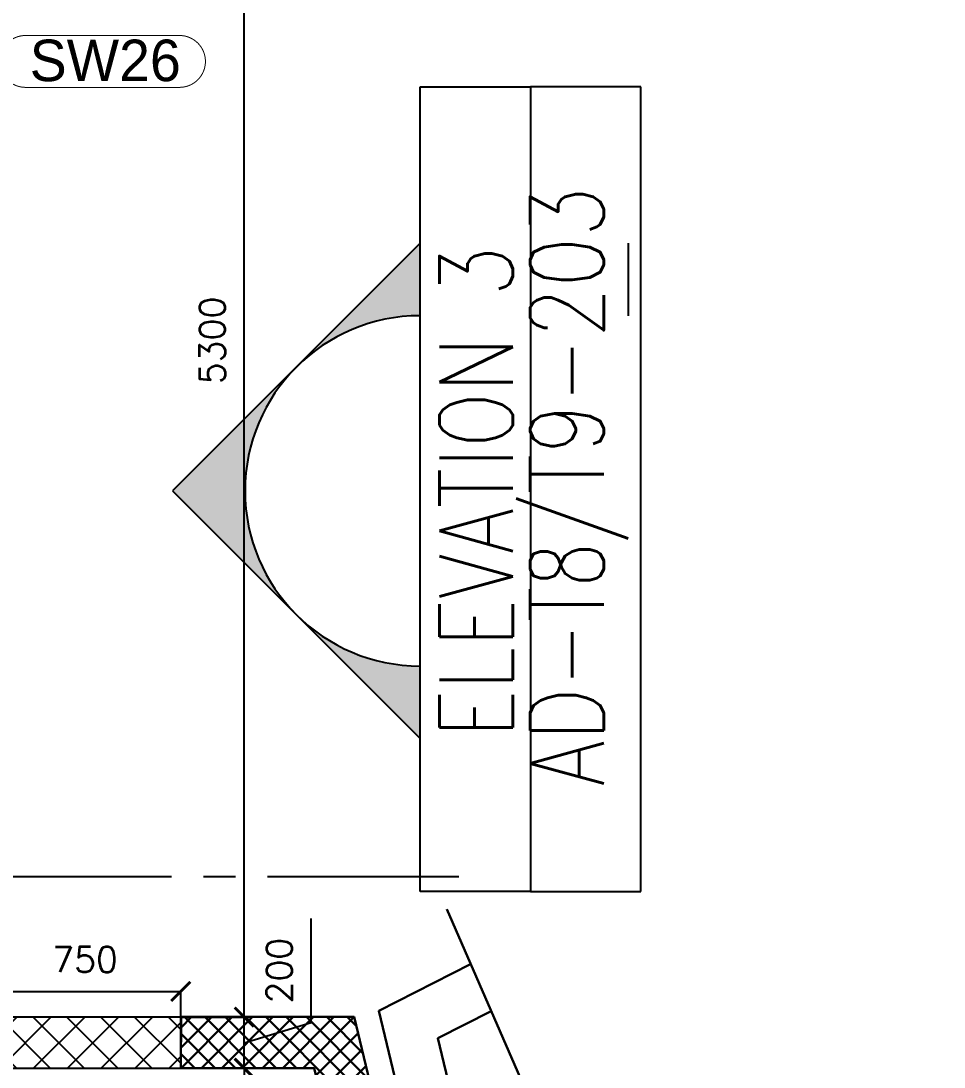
# Model space of a CAD drawing. Header units: millimetres. Extents: x 1167879 to 1231451, y -5731814 to -5645217.
# Drawn here: x 1227836 to 1231451, y -5714795 to -5710699 of the extents above; entities that cross this region are included whole.
import ezdxf

# ---------------------------------------------------------------- set-up
doc = ezdxf.new("R2010")
doc.units = ezdxf.units.MM
doc.header["$LTSCALE"] = 1000
doc.header["$MEASUREMENT"] = 0
for name, pattern in [('AUDIT_D_120904163729-0', [0]), ('T8(T9 IS SIMILAR) - TYPICAL FLOOR ELEVATION$0$AUDIT_D_120904163729-0', [0]), ('T8(T9 IS SIMILAR) - TYPICAL FLOOR ELEVATION$0$HIDDEN', [0.375, 0.25, -0.125]), ('T8_REFUGE COLUMNS$0$CENTER2', [1.125, 0.75, -0.125, 0.125, -0.125])]:
    doc.linetypes.add(name, pattern=pattern)
doc.layers.get('0').update_dxf_attribs({"linetype": 'AUDIT_D_120904163729-0'})
for name, color, linetype, lineweight in [('D&W', 8, 'Continuous', 25), ('T8(T9 IS SIMILAR)$0$D&W', 8, 'Continuous', 25), ('T8_REFUGE COLUMNS$0$A-COLUMN NO size reduce', 81, 'Continuous', 25), ('wall', 22, 'Continuous', 30)]:
    doc.layers.add(name, color=color, linetype=linetype, lineweight=lineweight)
for name, color, linetype in [('T8(T9 IS SIMILAR) - DIMENSION & TEXTING$0$T8_REFUGE COLUMNS$0$a-section line', 92, 'Continuous'), ('T8(T9 IS SIMILAR) - TYPICAL FLOOR ELEVATION$0$A-DIM', 1, 'T8(T9 IS SIMILAR) - TYPICAL FLOOR ELEVATION$0$AUDIT_D_120904163729-0'), ('T8(T9 IS SIMILAR) - TYPICAL FLOOR ELEVATION$0$A-WALL HATCH', 252, 'T8(T9 IS SIMILAR) - TYPICAL FLOOR ELEVATION$0$AUDIT_D_120904163729-0'), ('T8(T9 IS SIMILAR) - TYPICAL FLOOR ELEVATION$0$A-WALL-FEATURES', 6, 'T8(T9 IS SIMILAR) - TYPICAL FLOOR ELEVATION$0$AUDIT_D_120904163729-0'), ('T8(T9 IS SIMILAR)$0$$6$a-beam 2', 50, 'Continuous'), ('T8_REFUGE COLUMNS$0$A-CENTERLINE', 193, 'T8_REFUGE COLUMNS$0$CENTER2'), ('T8_TYPICAL COLUMNS$0$A-RCC COLS', 3, 'Continuous')]:
    doc.layers.add(name, color=color, linetype=linetype)
doc.styles.add('T8(T9 IS SIMILAR) - DIMENSION & TEXTING$0$T8_REFUGE COLUMNS$0$TEXT1', font='simplex.shx', dxfattribs={"width": 0.8})
doc.styles.add('T8(T9 IS SIMILAR) - TYPICAL FLOOR ELEVATION$0$Romans 1', font='romans.shx', dxfattribs={"height": 100})
doc.styles.add('T8_REFUGE COLUMNS$0$STANDARD', font='GOTHIC.TTF')
doc.dimstyles.new('T8(T9 IS SIMILAR) - TYPICAL FLOOR ELEVATION$0$ALPINE S', dxfattribs={"dimscale": 0, "dimtxt": 100, "dimasz": 75, "dimexe": 0, "dimexo": 0, "dimgap": 75, "dimtad": 1, "dimdec": 0, "dimzin": 0, "dimdsep": 46, "dimtxsty": 'T8(T9 IS SIMILAR) - TYPICAL FLOOR ELEVATION$0$Romans 1', "dimblk": 'T8(T9 IS SIMILAR) - TYPICAL FLOOR ELEVATION$0$_ArchTick', "dimcen": 0.09, "dimclrd": 256, "dimclre": 256, "dimclrt": 7, "dimadec": 0, "dimazin": 0, "dimtfac": 1, "dimtdec": 0, "dimtofl": 0, "dimtmove": 1, "dimatfit": 0, "dimldrblk": 'T8(T9 IS SIMILAR) - TYPICAL FLOOR ELEVATION$0$_Open90', "dimfxl": 1, "dimtolj": 1, "dimtzin": 0, "dimarcsym": 0})

# ---------------------------------------------------------------- blocks, each defined once
blk = doc.blocks.new('T8(T9 IS SIMILAR) - DIMENSION & TEXTING')
at = {"layer": 'T8(T9 IS SIMILAR) - DIMENSION & TEXTING$0$T8_REFUGE COLUMNS$0$a-section line', "extrusion": (1.108003958524235e-09, 6.496915289440713e-15, 1)}
h = blk.add_hatch(color=8, dxfattribs=at)
edge = h.paths.add_edge_path()
edge.add_line((1229399.609195229, -5711853.173443877), (1229399.609195223, -5711569.105782742))
edge.add_line((1229399.609195224, -5711569.105782742), (1228429.741534007, -5712538.973443981))
edge.add_line((1228429.741534006, -5712538.973443982), (1229399.609195238, -5713508.841105187))
edge.add_line((1229399.60919524, -5713508.841105186), (1229399.609195234, -5713224.773444051))
edge.add_ellipse((1229399.609195231, -5712538.973443964), major_axis=(-484.9338306081196, -484.9338306178915), ratio=0.9999999999999926, start_angle=-134.99999999999972, end_angle=45.00000000000023, ccw=False)
at = {"layer": 'T8(T9 IS SIMILAR) - DIMENSION & TEXTING$0$T8_REFUGE COLUMNS$0$a-section line', "linetype": 'Continuous'}
for p, q in [((1229399.609195178, -5710957.286793849, 0.4895635742985152), (1229831.609195243, -5710957.286793835, 0.4895630956539849)), ((1229399.609195359, -5714108.352758926, 0.4895635743115777), (1229399.609195178, -5710957.286793849, 0.4895635742985152)), ((1230263.60919531, -5710957.286793821, 0.4895626170095483), (1229831.609195243, -5710957.286793835, 0.4895630956539849)), ((1229831.609195243, -5710957.286793835, 0.4895630956539849), (1229831.609195431, -5714108.352758878, 0.4895630955933667)), ((1229831.609195243, -5710957.286793835, 0.4895630956539849), (1229831.609195431, -5714108.352758878, 0.4895630955933667)), ((1230263.609195495, -5714108.352758863, 0.4895626169488386), (1230263.60919531, -5710957.286793821, 0.4895626170095483)), ((1229399.609195174, -5711569.105782631, 0.4895635743097583), (1228429.741533963, -5712538.973443872, 0.4895646488787379)), ((1230214.962586144, -5711853.173443747, 0.4895626169825928), (1230214.962586137, -5711569.105782601, 0.4895626170058076)), ((1228429.741533963, -5712538.973443872, 0.4895646488787379), (1229399.6091952, -5713508.841105098, 0.4895635743162135)), ((1229831.609195431, -5714108.352758878, 0.4895630955933667), (1229399.609195359, -5714108.352758926, 0.4895635743115777)), ((1229831.609195431, -5714108.352758878, 0.4895630955933667), (1230263.609195495, -5714108.352758863, 0.4895626169488386))]:
    blk.add_line(p, q, dxfattribs=at)
at = {"layer": 'T8(T9 IS SIMILAR) - DIMENSION & TEXTING$0$T8_REFUGE COLUMNS$0$a-section line', "extrusion": (1.108003958448512e-09, 6.496977858826562e-15, 1)}
blk.add_ellipse((1229399.609195183, -5712538.973443846, 0.489563574315766), major_axis=(-484.933830608124, -484.9338306178947, 5.373117545037624e-07), ratio=0.9999999999999875, start_param=3.926990816987248, end_param=7.068583470577041, dxfattribs=at)
at = {"layer": 'T8(T9 IS SIMILAR) - DIMENSION & TEXTING$0$T8_REFUGE COLUMNS$0$a-section line', "linetype": 'Continuous', "extrusion": (1.108003958458097e-09, 6.496949109750782e-15, 0.9999999999999998)}
blk.add_ellipse((1229399.609195183, -5712538.973443846, 0.489563574315766), major_axis=(-484.9338306178886, 484.9338306081182, 5.373054533244497e-07), ratio=0.9999999999999856, start_param=5.497787143782131, end_param=8.639379797371923, dxfattribs=at)
at = {"layer": 'T8(T9 IS SIMILAR) - DIMENSION & TEXTING$0$T8_REFUGE COLUMNS$0$a-section line', "extrusion": (1.108003958470505e-09, -6.496870584158025e-15, 1), "char_height": 288.0000000000001, "width": 3463.413954958071, "attachment_point": 5, "style": 'T8(T9 IS SIMILAR) - DIMENSION & TEXTING$0$T8_REFUGE COLUMNS$0$TEXT1'}
for s, insert, text_direction in [('AD-{\\W0.7;T8/}T9-203', (1230022.203985491, -5712521.173179023, 0.4895628528285065), (-5.798377871127395e-11, 1, 6.496934830414365e-15)), ('ELEVATION 3', (1229618.914847482, -5712542.954253091, 0.4895633312930328), (-5.798355667475089e-11, 1, 6.496934830168347e-15))]:
    blk.add_mtext(s, dxfattribs=dict(at, insert=insert, text_direction=text_direction))
blk = doc.blocks.new('T8_REFUGE COLUMNS')
at = {"layer": 'T8_REFUGE COLUMNS$0$A-CENTERLINE'}
blk.add_line((1229551.222023316, -5714049.863253396), (1182156.903157666, -5714049.863253396), dxfattribs=at)
at = {"layer": 'T8_REFUGE COLUMNS$0$A-COLUMN NO size reduce', "linetype": 'ByBlock', "const_width": 3.9}
blk.add_lwpolyline([(1227854.182349034, -5710958.811504558, -1), (1227854.182349033, -5710755.63679348), (1228457.03415053, -5710755.636793478, -1), (1228457.03415053, -5710958.811504559)], format="xyb", close=True, dxfattribs=at)
at = {"layer": 'T8_REFUGE COLUMNS$0$A-COLUMN NO size reduce', "linetype": 'ByBlock', "insert": (1227870.432349034, -5710771.886793479), "char_height": 162.5, "attachment_point": 1, "style": 'T8_REFUGE COLUMNS$0$STANDARD'}
blk.add_mtext_dynamic_manual_height_columns('SW26', width=444.6849770843983, gutter_width=500, heights=[0], dxfattribs=at)
blk = doc.blocks.new('T8_TYPICAL COLUMNS')
at = {"layer": 'T8_TYPICAL COLUMNS$0$A-RCC COLS', "linetype": 'ByBlock'}
blk.add_blockref('T8_REFUGE COLUMNS', (0, 0), dxfattribs=at)
blk = doc.blocks.new('T8(T9 IS SIMILAR) - TYPICAL FLOOR ELEVATION$0$_ArchTick')
at = {"color": 0, "linetype": 'ByBlock', "const_width": 0.15}
blk.add_lwpolyline([(-0.5, -0.5), (0.5, 0.5)], dxfattribs=at)
blk = doc.blocks.new('*D753')
at = {"layer": 'T8(T9 IS SIMILAR) - TYPICAL FLOOR ELEVATION$0$A-DIM', "linetype": 'T8(T9 IS SIMILAR) - TYPICAL FLOOR ELEVATION$0$HIDDEN', "lineweight": -2, "transparency": 16777216}
for p, q in [((1227712.069074492, -5714599.861791853), (1227712.069074492, -5714499.068370002)), ((1228462.069074492, -5714599.862766215), (1228462.069074492, -5714499.068370002))]:
    blk.add_line(p, q, dxfattribs=at)
at = {"layer": 'T8(T9 IS SIMILAR) - TYPICAL FLOOR ELEVATION$0$A-DIM', "lineweight": -2, "transparency": 16777216}
blk.add_line((1227712.069074492, -5714499.068370002), (1228462.069074492, -5714499.068370002), dxfattribs=at)
at = {"layer": 'T8(T9 IS SIMILAR) - TYPICAL FLOOR ELEVATION$0$A-DIM', "linetype": 'ByBlock', "lineweight": -2, "transparency": 16777216, "xscale": 75, "yscale": 75, "zscale": 75, "rotation": 180}
blk.add_blockref('T8(T9 IS SIMILAR) - TYPICAL FLOOR ELEVATION$0$_ArchTick', (1227712.069074492, -5714499.068370002), dxfattribs=at)
at = {"layer": 'T8(T9 IS SIMILAR) - TYPICAL FLOOR ELEVATION$0$A-DIM', "linetype": 'ByBlock', "lineweight": -2, "transparency": 16777216, "xscale": 75, "yscale": 75, "zscale": 75}
blk.add_blockref('T8(T9 IS SIMILAR) - TYPICAL FLOOR ELEVATION$0$_ArchTick', (1228462.069074492, -5714499.068370002), dxfattribs=at)
at = {"layer": 'T8(T9 IS SIMILAR) - TYPICAL FLOOR ELEVATION$0$A-DIM', "color": 7, "linetype": 'ByBlock', "transparency": 16777216, "insert": (1228087.069074492, -5714374.068370002), "char_height": 100, "attachment_point": 5, "style": 'T8(T9 IS SIMILAR) - TYPICAL FLOOR ELEVATION$0$Romans 1'}
blk.add_mtext('\\A1;750', dxfattribs=at)
blk = doc.blocks.new('T8(T9 IS SIMILAR) - TYPICAL FLOOR ELEVATION$0$_Open90')
at = {"color": 0, "linetype": 'ByBlock', "lineweight": -2}
for p, q in [((0, 0), (-1, 0)), ((-0.5, 0.5), (0, 0)), ((0, 0), (-0.5, -0.5))]:
    blk.add_line(p, q, dxfattribs=at)
blk = doc.blocks.new('*D754')
at = {"layer": 'T8(T9 IS SIMILAR) - TYPICAL FLOOR ELEVATION$0$A-DIM', "lineweight": -2, "transparency": 16777216}
for p, q in [((1228973.001790087, -5714621.112766215), (1228973.001790087, -5714213.969909072)), ((1228710.501790087, -5714599.862766215), (1228710.501790087, -5714524.862766215)), ((1228710.501790087, -5714799.862766215), (1228710.501790087, -5714599.862766215)), ((1228710.501790087, -5714699.862766215), (1228973.001790087, -5714621.112766215)), ((1228710.501790087, -5714799.862766215), (1228710.501790087, -5714874.862766215))]:
    blk.add_line(p, q, dxfattribs=at)
at = {"layer": 'T8(T9 IS SIMILAR) - TYPICAL FLOOR ELEVATION$0$A-DIM', "linetype": 'T8(T9 IS SIMILAR) - TYPICAL FLOOR ELEVATION$0$HIDDEN', "lineweight": -2, "transparency": 16777216}
for p, q in [((1228462.069074492, -5714599.862766215), (1228710.501790087, -5714599.862766215)), ((1228462.069074492, -5714799.862766215), (1228710.501790087, -5714799.862766215))]:
    blk.add_line(p, q, dxfattribs=at)
at = {"layer": 'T8(T9 IS SIMILAR) - TYPICAL FLOOR ELEVATION$0$A-DIM', "linetype": 'ByBlock', "lineweight": -2, "transparency": 16777216, "xscale": 75, "yscale": 75, "zscale": 75}
for p, rotation in [((1228710.501790087, -5714599.862766215), 270), ((1228710.501790087, -5714799.862766215), 90)]:
    blk.add_blockref('T8(T9 IS SIMILAR) - TYPICAL FLOOR ELEVATION$0$_ArchTick', p, dxfattribs=dict(at, rotation=rotation))
at = {"layer": 'T8(T9 IS SIMILAR) - TYPICAL FLOOR ELEVATION$0$A-DIM', "color": 7, "linetype": 'ByBlock', "transparency": 16777216, "insert": (1228848.001790088, -5714417.541337643), "char_height": 100, "attachment_point": 5, "rotation": 90, "style": 'T8(T9 IS SIMILAR) - TYPICAL FLOOR ELEVATION$0$Romans 1'}
blk.add_mtext('\\A1;200', dxfattribs=at)
blk = doc.blocks.new('*D755')
at = {"layer": 'T8(T9 IS SIMILAR) - TYPICAL FLOOR ELEVATION$0$A-DIM', "linetype": 'T8(T9 IS SIMILAR) - TYPICAL FLOOR ELEVATION$0$HIDDEN', "lineweight": -2, "transparency": 16777216}
for p, q in [((1227712.069074492, -5709299.863253396), (1228710.501790087, -5709299.863253396)), ((1228462.069074492, -5714599.862766215), (1228710.501790087, -5714599.862766215))]:
    blk.add_line(p, q, dxfattribs=at)
at = {"layer": 'T8(T9 IS SIMILAR) - TYPICAL FLOOR ELEVATION$0$A-DIM', "lineweight": -2, "transparency": 16777216}
blk.add_line((1228710.501790087, -5714599.862766215), (1228710.501790087, -5709299.863253396), dxfattribs=at)
at = {"layer": 'T8(T9 IS SIMILAR) - TYPICAL FLOOR ELEVATION$0$A-DIM', "linetype": 'ByBlock', "lineweight": -2, "transparency": 16777216, "xscale": 75, "yscale": 75, "zscale": 75}
for p, rotation in [((1228710.501790087, -5709299.863253396), 90), ((1228710.501790087, -5714599.862766215), 270)]:
    blk.add_blockref('T8(T9 IS SIMILAR) - TYPICAL FLOOR ELEVATION$0$_ArchTick', p, dxfattribs=dict(at, rotation=rotation))
at = {"layer": 'T8(T9 IS SIMILAR) - TYPICAL FLOOR ELEVATION$0$A-DIM', "color": 7, "linetype": 'ByBlock', "transparency": 16777216, "insert": (1228585.501790088, -5711949.863009805), "char_height": 100, "attachment_point": 5, "rotation": 90, "style": 'T8(T9 IS SIMILAR) - TYPICAL FLOOR ELEVATION$0$Romans 1'}
blk.add_mtext('\\A1;5300', dxfattribs=at)
blk = doc.blocks.new('A$C1F9C2DDA')
at = {"layer": 'wall', "linetype": 'ByBlock'}
h = blk.add_hatch(dxfattribs=at)
h.set_pattern_fill('ANSI37', color=8, scale=450)
h.set_pattern_definition([(45.00000000000001, (-1227362.069074491, 5718799.863253397), (-39.77475644174329, 39.77475644174329), []), (134.9999999999999, (-1227362.069074491, 5718799.863253397), (-39.77475644174329, -39.77475644174329), [])])
h.paths.add_polyline_path([(1100.106136975577, 4000.736650494859), (1622.083725374425, 4000.764451955445), (2332.432403030107, 1033.677725109272), (2527.359004996251, 1080.380237070844), (1778.933009739732, 4200.767940317281), (1101.879274118692, 4200.73668997921)])
h.paths.add_polyline_path([(2228.192901076516, 308.9962865356356), (2239.419040803099, 106.0583401536569), (2348.426189974649, 112.0884075192735), (2309.31649481249, 313.6336131449789)])
h.paths.add_polyline_path([(442.1668181160931, 6.637778667733073), (431.1235937362071, 206.2691151378676), (350.0000000002328, 201.6317885285243), (349.5971685056575, 1.517002393491566)])
blk.add_lwpolyline([(2141.319735685363, 4622.869748505764), (3284.786214977968, 1997.407129978761), (3162.540579182329, 1813.153672220185), (3604.465851307381, 1920.480481505394), (3406.219227846013, 1726.466505745426), (4089.148978846148, 209.9476182665676)], dxfattribs=at)
at = {"layer": 'wall'}
blk.add_lwpolyline([(2315.211765319109, 4223.603979256004), (2105.990211603697, 4117.071570239961), (2819.449483336182, 1150.731273500249), (2624.555928901536, 1103.89104274381), (1875.460049442248, 4224.117998002097), (2235.207184563624, 4407.298945302144)], dxfattribs=at)
blk.add_lwpolyline([(1100.106136975577, 4000.736650494859), (1622.083725374425, 4000.764451955445), (2332.432403030107, 1033.677725109272), (2527.359004996251, 1080.380237070844), (1778.933009739732, 4200.767940317281), (1101.879274118692, 4200.73668997921)], close=True, dxfattribs=at)
blk = doc.blocks.new('T8(T9 IS SIMILAR) - TYPICAL FLOOR ELEVATION')
at = {"layer": 'T8(T9 IS SIMILAR) - TYPICAL FLOOR ELEVATION$0$A-WALL HATCH', "linetype": 'ByBlock'}
h = blk.add_hatch(dxfattribs=at)
h.set_pattern_fill('ANSI37', color=256, scale=750, angle=90)
h.set_pattern_definition([(135, (-4500972.508046702, -6862799.347958369), (-66.29126073623884, -66.29126073623883), []), (225, (-4500972.508046702, -6862799.347958369), (66.29126073623883, -66.29126073623884), [])])
h.paths.add_polyline_path([(1228462.069074492, -5714799.862766215), (1228462.069074492, -5714599.862766215), (1227712.069074492, -5714599.863740577), (1227712.069074492, -5714799.863740576)])
at = {"layer": 'T8(T9 IS SIMILAR) - TYPICAL FLOOR ELEVATION$0$A-WALL-FEATURES', "linetype": 'ByBlock'}
blk.add_lwpolyline([(1228462.069074492, -5714799.862766215), (1228462.069074492, -5714599.862766215), (1227712.069074492, -5714599.863740577), (1227712.069074492, -5714799.863740576)], close=True, dxfattribs=at)
at = {"layer": 'T8(T9 IS SIMILAR) - TYPICAL FLOOR ELEVATION$0$A-DIM', "linetype": 'ByBlock'}
for base, p1, p2, angle, picture, middle in [((1228710.501790087, -5709299.863253396), (1228462.069074492, -5714599.862766215, 0.2628686639595157), (1227712.069074492, -5709299.863253396), 90, '*D755', (1228585.501790088, -5711949.863009805)), ((1228710.501790087, -5714599.862766215), (1228462.069074492, -5714799.862766215), (1228462.069074492, -5714599.862766215), 90, '*D754', (1228848.001790088, -5714546.112766215)), ((1228462.069074492, -5714499.068370002, 0.2628686639595157), (1227712.069074492, -5714599.861791853, 0.2628686639595157), (1228462.069074492, -5714599.862766215, 0.2628686639595157), 180, '*D753', (1228087.069074492, -5714374.068370002, 0.2628686639595157))]:
    dim = blk.add_linear_dim(base=base, p1=p1, p2=p2, angle=angle, dimstyle='T8(T9 IS SIMILAR) - TYPICAL FLOOR ELEVATION$0$ALPINE S', override={"dimscale": 1, "dimfxl": 5, "dimarcsym": 1}, dxfattribs=at)
    dim.commit()
    dim.dimension.update_dxf_attribs({"geometry": picture, "text_midpoint": middle})
blk = doc.blocks.new('T8(T9 IS SIMILAR)')
at = {"layer": 'T8(T9 IS SIMILAR)$0$D&W', "linetype": 'ByBlock'}
blk.add_blockref('T8(T9 IS SIMILAR) - TYPICAL FLOOR ELEVATION', (1.862645149230957e-09, 0), dxfattribs=at)
blk.add_blockref('T8_TYPICAL COLUMNS', (1.862645149230957e-09, 0), dxfattribs=at)
at = {"layer": 'T8(T9 IS SIMILAR)$0$$6$a-beam 2', "linetype": 'ByBlock'}
blk.add_blockref('T8(T9 IS SIMILAR) - DIMENSION & TEXTING', (1.862645149230957e-09, 0), dxfattribs=at)

msp = doc.modelspace()

# ---------------------------------------------------------------- block references
at = {"linetype": 'ByBlock'}
msp.add_blockref('T8(T9 IS SIMILAR) - DIMENSION & TEXTING', (0, 0), dxfattribs=at)

# ---------------------------------------------------------------- next in the draw order: block references
msp.add_blockref('T8(T9 IS SIMILAR)', (0, 0), dxfattribs=at)

# ---------------------------------------------------------------- next in the draw order: block references
at = {"layer": 'D&W', "linetype": 'ByBlock'}
msp.add_blockref('A$C1F9C2DDA', (1227362.069074493, -5718799.863253396), dxfattribs=at)

doc.saveas('drawing.dxf')
